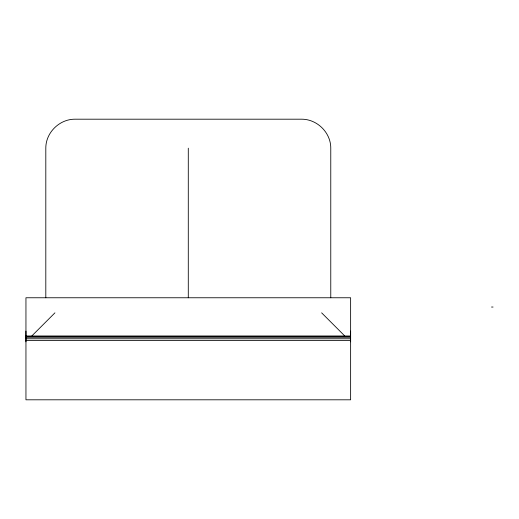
<?xml version="1.0" encoding="UTF-8"?>
<svg xmlns="http://www.w3.org/2000/svg" width="519" height="519" viewBox="0 0 519 519"><rect width="100%" height="100%" fill="white"/><g stroke="black" fill="none" stroke-linecap="round" stroke-linejoin="round"><path stroke-width="0.78" d="M25.95 331.083L25.95 399.805L350.63 399.805L350.63 331.083M31.88 335.897L54.936 312.84M491.519 307.04L493.05 307.04M25.95 336.033L350.63 336.033M25.95 336.338L350.63 336.338M25.95 337.259L350.63 337.259M25.95 338.777L350.63 338.777M25.95 340.451L350.63 340.451M321.637 312.84L344.7 335.897M350.63 341.826L350.63 297.763L25.95 297.763L25.95 341.826M330.772 297.763L330.772 148.181C330.856 132.572 317.09 119.085 301.533 119.195L75.047 119.195C59.49 119.085 45.724 132.572 45.808 148.181L45.808 297.763M188.287 148.181L188.287 297.763"/></g></svg>
